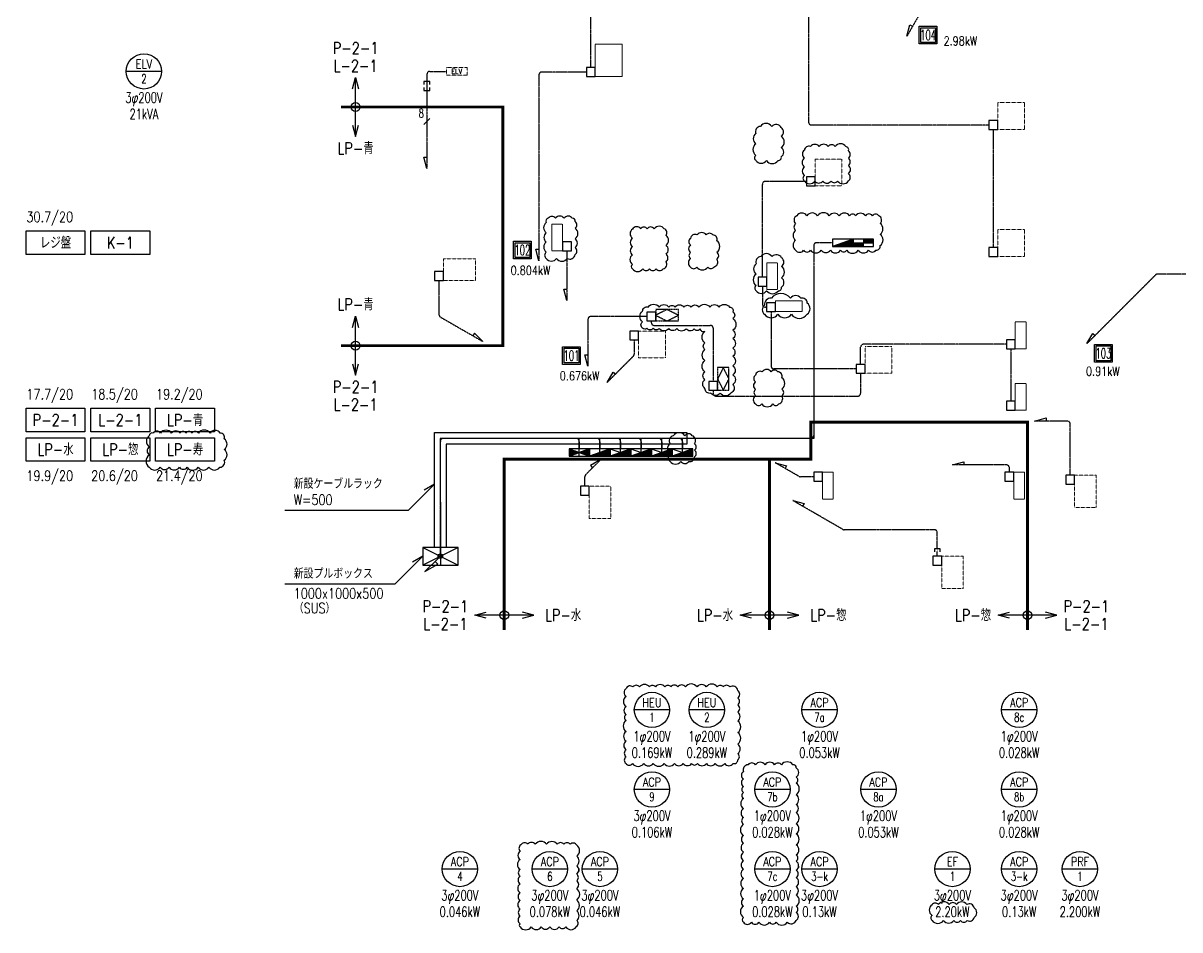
# Model space of a CAD drawing. Header units: millimetres. Extents: x 2600 to 176612, y 1461 to 57300.
# Drawn here: x 96813 to 136092, y 4540 to 35325 of the extents above; entities that cross this region are included whole.
import ezdxf
from ezdxf.enums import TextEntityAlignment as Align

# ---------------------------------------------------------------- set-up
doc = ezdxf.new("R2010")
doc.units = ezdxf.units.MM
doc.header["$LTSCALE"] = 0.2
doc.set_wipeout_variables(frame=1)
for name, pattern in [('CENTER', [50.8, 31.75, -6.35, 6.35, -6.35]), ('DASHED', [19.05, 12.7, -6.35]), ('HIDDEN', [9.525, 6.35, -3.175]), ('PHANTOM', [63.5, 31.75, -6.35, 6.35, -6.35, 6.35, -6.35])]:
    doc.linetypes.add(name, pattern=pattern)
doc.layers.add('1_hojo', color=190, linetype='Continuous', plot=False)
doc.layers.add('1_追加変更', color=10, linetype='Continuous', plot=False)
for name, color, linetype in [('1_ケーブルラック', 3, 'Continuous'), ('1_シンボル', 2, 'Continuous'), ('1_乗数', 3, 'Continuous'), ('1_回路番号', 4, 'Continuous'), ('1_強調文字', 4, 'Continuous'), ('1_文字', 3, 'Continuous'), ('1_機器', 7, 'HIDDEN'), ('1_機器番号', 3, 'Continuous'), ('1_配線_1', 1, 'Continuous'), ('1_配線_3', 1, 'DASHED'), ('1_配線_4', 1, 'CENTER'), ('1_電源区画', 4, 'Continuous')]:
    doc.layers.add(name, color=color, linetype=linetype)
doc.styles.get("Standard").update_dxf_attribs({"font": 'simplex.shx', "width": 0.8, "bigfont": 'extfont2.shx'})
doc.styles.add('ＭＳ 明朝', font='simplex.shx', dxfattribs={"bigfont": 'bigfont.shx'})
pattern_1 = [(0, (-72500, -18575), (0, 3.175), [])]

# ---------------------------------------------------------------- blocks, each defined once
blk = doc.blocks.new('空調機（ACP）')
at = {"color": 0, "lineweight": 20}
blk.add_lwpolyline([(-455, 455), (455, 455), (455, -455), (-455, -455)], close=True, dxfattribs=at)
blk = doc.blocks.new('全熱交換機（HEU）小')
at = {"color": 0}
for points in [[(-192.5, -192.5), (192.5, -192.5), (192.5, 192.5), (-192.5, 192.5)], [(0, -192.5), (192.5, 0), (0, 192.5), (-192.5, 0), (0, -192.5)]]:
    blk.add_lwpolyline(points, close=True, dxfattribs=at)
blk = doc.blocks.new('B_警報盤')
at = {"linetype": 'ByBlock'}
h = blk.add_hatch(dxfattribs=at)
h.set_pattern_fill('LINE', color=0, scale=20, style=0)
h.set_pattern_definition([(0, (-8595.042, -49781.772), (0, 2.5), [])])
h.paths.add_polyline_path([(-350, 125), (-350, 0), (0, 0), (0, 125)])
h.paths.add_polyline_path([(350, 125), (350, 250), (0, 250), (0, 125)])
at = {"color": 0, "linetype": 'ByBlock', "lineweight": 0}
for p, q in [((-350, 125), (350, 125)), ((0, 250), (0, 0))]:
    blk.add_line(p, q, dxfattribs=at)
at = {"color": 0, "linetype": 'ByBlock', "lineweight": -2}
blk.add_lwpolyline([(-350, 0), (350, 0), (350, 250), (-350, 250)], close=True, dxfattribs=at)
blk = doc.blocks.new('MP-動力制御盤')
at = {"linetype": 'ByBlock'}
h = blk.add_hatch(dxfattribs=at)
h.set_pattern_fill('LINE', color=0, style=0)
h.set_pattern_definition(pattern_1)
h.paths.add_polyline_path([(-350, 250), (0, 125), (-350, 0)])
h = blk.add_hatch(dxfattribs=at)
h.set_pattern_fill('LINE', color=0, style=0)
h.set_pattern_definition(pattern_1)
h.paths.add_polyline_path([(350, 250), (0, 125), (350, 0)])
at = {"color": 0, "linetype": 'ByBlock'}
for p, q in [((-350, 250), (350, 0)), ((350, 250), (-350, 0))]:
    blk.add_line(p, q, dxfattribs=at)
blk.add_lwpolyline([(-350, 0), (350, 0), (350, 250), (-350, 250)], close=True, dxfattribs=at)
blk = doc.blocks.new('L-電灯分電盤')
at = {"linetype": 'ByBlock'}
h = blk.add_hatch(dxfattribs=at)
h.set_pattern_fill('LINE', color=0, style=0)
h.set_pattern_definition([(0, (-9550, -23375), (0, 3.175), [])])
h.paths.add_polyline_path([(350, 250), (-350, 0), (350, 0)])
at = {"color": 0, "linetype": 'ByBlock'}
for p, q in [((350, 250), (-350, 0)), ((350, 250), (-350, 250)), ((-350, 250), (-350, 0)), ((-350, 0), (350, 0)), ((350, 0), (350, 250))]:
    blk.add_line(p, q, dxfattribs=at)
blk = doc.blocks.new('B-電灯動力盤 A')
at = {"linetype": 'ByBlock'}
h = blk.add_hatch(dxfattribs=at)
h.set_pattern_fill('LINE', color=0, style=0)
h.set_pattern_definition([(0, (-9500, -23375), (0, 3.175), [])])
h.paths.add_polyline_path([(350, 250), (-350, 0), (350, 0)])
at = {"color": 0, "linetype": 'ByBlock', "lineweight": -2}
blk.add_line((-350, 250), (350, 0), dxfattribs=at)
at = {"color": 0, "linetype": 'ByBlock'}
for p, q in [((350, 250), (-350, 0)), ((350, 250), (-350, 250)), ((-350, 250), (-350, 0)), ((-350, 0), (350, 0)), ((350, 0), (350, 250))]:
    blk.add_line(p, q, dxfattribs=at)
blk = doc.blocks.new('C-ﾌﾟﾙﾎﾞｯｸｽ')
at = {"color": 0, "linetype": 'ByBlock'}
for p, q in [((-150, 150), (150, -150)), ((150, 150), (-150, -150))]:
    blk.add_line(p, q, dxfattribs=at)
blk.add_lwpolyline([(-150, -150), (150, -150), (150, 150), (-150, 150)], close=True, dxfattribs=at)
blk = doc.blocks.new('C-立下り')
at = {"color": 0, "linetype": 'ByBlock'}
blk.add_line((-54, -54), (-521, -521), dxfattribs=at)
blk.add_lwpolyline([(-521, -521), (-81, -267), (-174, -174)], dxfattribs=at)
blk.add_circle((0, 0), 77, dxfattribs=at)
blk = doc.blocks.new('C-ｼﾞｬﾝｸｼｮﾝﾎﾞｯｸｽ')
at = {"color": 0, "linetype": 'ByBlock'}
blk.add_lwpolyline([(-150, -150), (150, -150), (150, 150), (-150, 150)], close=True, dxfattribs=at)
blk = doc.blocks.new('盤記号1')
at = {"layer": '1_シンボル', "color": 0, "linetype": 'ByBlock', "lineweight": -2}
blk.add_lwpolyline([(-350, 0), (350, 0), (350, 250), (-350, 250)], close=True, dxfattribs=at)
at = {"layer": '1_シンボル', "color": 0, "linetype": 'ByBlock', "lineweight": 0, "style": 'ＭＳ 明朝', "width": 0.8}
blk.add_text('ELV', height=180, dxfattribs=at).set_placement((0, 125), align=Align.MIDDLE)

msp = doc.modelspace()

# ---------------------------------------------------------------- linework, layer by layer
at = {"layer": '1_hojo'}
for points in [[(123658, 26817), (123658, 21227), (110978, 21225), (110980, 16925)], [(115699, 20625), (115699, 21225), (110978, 21225), (110980, 16925)], [(116399, 20625), (116399, 21225), (110978, 21225), (110980, 16925)], [(117099, 20625), (117099, 21225), (110978, 21225), (110980, 16925)], [(117799, 20625), (117799, 21225), (110978, 21225), (110980, 16925)], [(118499, 20625), (118499, 21225), (110978, 21225), (110980, 16925)], [(119199, 20625), (119199, 21225), (110978, 21225), (110980, 16925)]]:
    msp.add_lwpolyline(points, dxfattribs=at)
at = {"layer": '1_ケーブルラック'}
msp.add_lwpolyline([(111180, 17525), (110780, 17525), (110780, 21425), (119351, 21425), (119351, 21025), (111180, 21025), (111180, 17525)], dxfattribs=at)
at = {"layer": '1_乗数', "linetype": 'Continuous', "lineweight": -3}
msp.add_line((110625, 32087), (110425, 31886), dxfattribs=at)
at = {"layer": '1_文字'}
for p, q in [((110780, 19670), (109901, 18791)), ((110780, 19670), (110434, 19470)), ((105701, 18791), (109901, 18791)), ((110380, 17225), (109446, 16291)), ((110380, 17225), (110034, 17025)), ((105701, 16291), (109446, 16291))]:
    msp.add_line(p, q, dxfattribs=at)
at = {"layer": '1_追加変更'}
for points in [[(121696, 30661, 0.520567), (122052, 30661, 0.520567), (122449, 30661, 0.520567), (122558, 30786, 0.520567), (122558, 31101, 0.520567), (122558, 31484, 0.520567), (122558, 31778, 0.520567), (122234, 31819, 0.520567), (121850, 31819, 0.520567), (121696, 31574, 0.520567), (121696, 31226, 0.520567), (121696, 30836, 0.520567)], [(123344, 29964, 0.520567), (123696, 29964, 0.520567), (123967, 29964, 0.520567), (124248, 29964, 0.520567), (124470, 29964, 0.520567), (124837, 29966, 0.520567), (124837, 30211, 0.520567), (124837, 30491, 0.520567), (124837, 30741, 0.520567), (124837, 30989, 0.520567), (124753, 31133, 0.520567), (124389, 31133, 0.520567), (124148, 31133, 0.520567), (123845, 31133, 0.520567), (123550, 31133, 0.520567), (123344, 31012, 0.520567), (123344, 30750, 0.520567), (123344, 30440, 0.520567), (123344, 30155, 0.520567)], [(114578, 27334, 0.520567), (114928, 27334, 0.520567), (115291, 27334, 0.520567), (115556, 27465, 0.520567), (115556, 27709, 0.520567), (115556, 28001, 0.520567), (115556, 28361, 0.520567), (115556, 28588, 0.520567), (115462, 28699, 0.520567), (115182, 28699, 0.520567), (114890, 28699, 0.520567), (114647, 28699, 0.520567), (114578, 28552, 0.520567), (114578, 28204, 0.520567), (114578, 27895, 0.520567), (114578, 27552, 0.520567)], [(123044, 27615, 0.520567), (123310, 27615, 0.520567), (123553, 27615, 0.520567), (123910, 27615, 0.520567), (124224, 27615, 0.520567), (124573, 27615, 0.520567), (124779, 27615, 0.520567), (125171, 27615, 0.520567), (125524, 27615, 0.520567), (125773, 27615, 0.520567), (125915, 27776, 0.520567), (125915, 28154, 0.520567), (125915, 28519, 0.520567), (125873, 28785, 0.520567), (125656, 28785, 0.520567), (125414, 28785, 0.520567), (125083, 28785, 0.520567), (124879, 28785, 0.520567), (124527, 28785, 0.520567), (124189, 28785, 0.520567), (123792, 28785, 0.520567), (123429, 28785, 0.520567), (123080, 28785, 0.520567), (123044, 28509, 0.520567), (123044, 28287, 0.520567), (123044, 27951, 0.520567)], [(117504, 26982, 0.520567), (117854, 26982, 0.520567), (118080, 26982, 0.520567), (118311, 26982, 0.520567), (118543, 26982, 0.520567), (118643, 27226, 0.520567), (118643, 27482, 0.520567), (118643, 27785, 0.520567), (118643, 28118, 0.520567), (118583, 28342, 0.520567), (118241, 28342, 0.520567), (118001, 28342, 0.520567), (117783, 28342, 0.520567), (117504, 28333, 0.520567), (117504, 28021, 0.520567), (117504, 27736, 0.520567), (117504, 27458, 0.520567), (117504, 27134, 0.520567)], [(119476, 27042, 0.520567), (119688, 27042, 0.520567), (120064, 27042, 0.520567), (120264, 27042, 0.520567), (120371, 27310, 0.520567), (120371, 27549, 0.520567), (120371, 27933, 0.520567), (120236, 28133, 0.520567), (120011, 28133, 0.520567), (119700, 28133, 0.520567), (119476, 28018, 0.520567), (119476, 27793, 0.520567), (119476, 27537, 0.520567), (119476, 27329, 0.520567)], [(121705, 26241, 0.520567), (122061, 26241, 0.520567), (122458, 26241, 0.520567), (122567, 26365, 0.520567), (122567, 26680, 0.520567), (122567, 27063, 0.520567), (122567, 27358, 0.520567), (122243, 27399, 0.520567), (121859, 27399, 0.520567), (121705, 27154, 0.520567), (121705, 26806, 0.520567), (121705, 26416, 0.520567)], [(121993, 25439, 0.520567), (122445, 25439, 0.520567), (122902, 25439, 0.520567), (123437, 25442, 0.520567), (123437, 25818, 0.520567), (123221, 25982, 0.520567), (122867, 25982, 0.520567), (122222, 25982, 0.520567), (121993, 25747, 0.520567)], [(121682, 22395, 0.520567), (121894, 22395, 0.520567), (122270, 22395, 0.520567), (122470, 22395, 0.520567), (122577, 22662, 0.520567), (122577, 22901, 0.520567), (122577, 23285, 0.520567), (122442, 23486, 0.520567), (122218, 23486, 0.520567), (121906, 23486, 0.520567), (121682, 23371, 0.520567), (121682, 23146, 0.520567), (121682, 22889, 0.520567), (121682, 22682, 0.520567)], [(118780, 20446, 0.520567), (119147, 20446, 0.520567), (119423, 20446, 0.520567), (119611, 20601, 0.520567), (119611, 20825, 0.520567), (119611, 21046, 0.520567), (119537, 21315, 0.520567), (119287, 21315, 0.520567), (118889, 21315, 0.520567), (118780, 21045, 0.520567), (118780, 20694, 0.520567)], [(127676, 4860, 0.520567), (128067, 4860, 0.520567), (128417, 4860, 0.520567), (128643, 4860, 0.520567), (128873, 4860, 0.520567), (129108, 4961, 0.520567), (129108, 5286, 0.520567), (128858, 5399, 0.520567), (128509, 5399, 0.520567), (128257, 5399, 0.520567), (127890, 5399, 0.520567), (127676, 5391, 0.520567), (127676, 5032, 0.520567)]]:
    msp.add_lwpolyline(points, format="xyb", close=True, dxfattribs=at)
msp.add_lwpolyline([(117849, 24969, -0.520567), (117849, 25188, -0.520567), (117849, 25541, -0.520567), (118032, 25684, -0.520567), (118409, 25684, -0.520567), (118738, 25684, -0.520567), (118951, 25684, -0.520567), (119250, 25684, -0.520567), (119489, 25684, -0.520567), (119762, 25684, -0.520567), (120131, 25684, -0.520567), (120453, 25684, -0.520567), (120799, 25684, -0.520567), (120915, 25526, -0.520567), (120915, 25292, -0.520567), (120915, 24898, -0.520567), (120915, 24612, -0.520567), (120915, 24287, -0.520567), (120915, 24016, -0.520567), (120915, 23686, -0.520567), (120915, 23385, -0.520567), (120915, 23056, -0.520567), (120844, 22762, -0.520567), (120479, 22762, -0.520567), (120169, 22762, -0.520567), (119967, 22920, -0.520567), (119967, 23218, -0.520567), (119967, 23484, -0.520567), (119967, 23869, -0.520567), (119967, 24239, -0.520567), (119967, 24471, -0.520567), (119967, 24856, -0.520567), (119808, 24944, -0.520567), (119598, 24946, -0.520567), (119324, 24950, -0.520567), (119009, 24954, -0.520567), (118739, 24957, -0.520567), (118409, 24962, -0.520567), (118204, 24964, -0.520567), (117992, 24967, -0.520567), (117849, 24969, -0.520567)], format="xyb", dxfattribs=at)
at = {"layer": '1_配線_1'}
msp.add_line((110525, 33339), (110525, 33039), dxfattribs=at)
for points in [[(126825, 34886), (126928, 35272), (127018, 35220)], [(110625, 33239), (110625, 33339), (110425, 33339), (110425, 33239)], [(110425, 33139), (110425, 33039), (110625, 33039), (110625, 33139)], [(110525, 30385), (110421, 30771), (110525, 30771)], [(115279, 25911), (115175, 26297), (115279, 26297)], [(112423, 24515), (112140, 24798), (112088, 24709)], [(116644, 23127), (116844, 23473), (116917, 23400)], [(131160, 21816), (131547, 21920), (131547, 21816)], [(116425, 20505), (116079, 20305), (116152, 20232)], [(128375, 20325), (128761, 20428), (128761, 20325)], [(122353, 20399), (122739, 20296), (122687, 20206)], [(122948, 19117), (123335, 19013), (123283, 18924)], [(127955, 17374), (127955, 17474), (127755, 17474), (127755, 17374)]]:
    msp.add_lwpolyline(points, dxfattribs=at)
at = {"layer": '1_配線_3'}
msp.add_line((127855, 17224), (127855, 17525), dxfattribs=at)
at = {"layer": '1_配線_4'}
for p, q in [((130210, 40749), (126825, 34886)), ((116090, 33814), (116090, 36375)), ((123483, 36325), (123483, 31966)), ((110525, 33588), (110525, 33339)), ((110625, 33688), (111186, 33688)), ((114325, 33564), (114325, 27260)), ((115940, 33664), (114425, 33664)), ((110525, 33039), (110525, 30385)), ((129607, 31866), (123583, 31866)), ((129757, 31716), (129757, 27706)), ((123409, 29951), (122017, 29951)), ((121917, 26699), (121917, 29851)), ((115279, 27595), (115279, 25911)), ((123658, 27770), (123658, 21325)), ((124294, 27870), (123758, 27870)), ((137045, 26805), (135340, 26805)), ((110933, 26590), (110933, 25433)), ((121917, 26399), (121917, 25783)), ((122060, 25683), (122017, 25683)), ((122210, 25533), (122210, 23686)), ((110983, 25346), (112423, 24515)), ((115992, 25264), (115992, 23680)), ((117992, 25364), (116092, 25364)), ((118142, 25214), (118142, 25164)), ((118242, 25064), (120146, 25064)), ((120246, 24964), (120246, 23161)), ((117562, 24571), (117562, 24087)), ((130204, 24421), (125352, 24421)), ((117533, 24016), (116644, 23127)), ((125252, 23736), (125252, 24321)), ((130354, 24271), (130354, 22485)), ((125102, 23586), (122310, 23586)), ((125252, 23436), (125252, 22761)), ((120246, 22861), (120246, 22761)), ((120346, 22661), (125152, 22661)), ((132268, 21816), (131160, 21816)), ((132368, 19976), (132368, 21716)), ((123558, 21225), (111080, 21225)), ((110980, 17225), (110980, 21125)), ((115699, 21125), (115699, 20875)), ((116399, 21125), (116399, 20875)), ((117099, 21125), (117099, 20875)), ((117799, 21125), (117799, 20875)), ((118499, 21125), (118499, 20875)), ((119199, 21125), (119199, 20875)), ((115915, 19995), (116425, 20505)), ((123151, 19938), (122353, 20399)), ((130204, 20325), (128375, 20325)), ((130304, 20075), (130304, 20225)), ((115886, 19600), (115886, 19924)), ((123658, 19925), (123201, 19925)), ((124643, 18138), (122948, 19117)), ((127755, 18125), (124693, 18125)), ((127855, 17525), (127855, 18025))]:
    msp.add_line(p, q, dxfattribs=at)
for centre, start, end in [((110625, 33588), 90, 180), ((114425, 33564), 90, 180), ((123583, 31966), 180, 270), ((122017, 29851), 90, 180), ((123758, 27770), 90, 180), ((135340, 26705), 90, 135), ((122017, 25783), 180, 270), ((111033, 25433), 180, 240), ((116092, 25264), 90, 180), ((118242, 25164), 180, 270), ((120146, 24964), 0, 90), ((125352, 24321), 90, 180), ((117462, 24087), 315, 0), ((122310, 23686), 180, 270), ((120346, 22761), 180, 270), ((125152, 22761), 270, 0), ((132268, 21716), 0, 90), ((111080, 21125), 90, 180), ((115599, 21125), 0, 90), ((116299, 21125), 0, 90), ((116999, 21125), 0, 90), ((117699, 21125), 0, 90), ((118399, 21125), 0, 90), ((119099, 21125), 0, 90), ((123558, 21325), 270, 0), ((130204, 20225), 0, 90), ((115986, 19924), 135, 180), ((123201, 20025), 240, 270), ((124693, 18225), 240, 270), ((127755, 18025), 0, 90)]:
    msp.add_arc(centre, 100, start, end, dxfattribs=at)
at = {"layer": '1_電源区画'}
for p, q in [((108101, 31477), (108101, 33477)), ((108101, 23375), (108101, 25375)), ((114151, 15225), (112151, 15225)), ((123158, 15225), (121158, 15225)), ((131918, 15225), (129918, 15225))]:
    msp.add_line(p, q, dxfattribs=at)
for points in [[(107997, 33090), (108101, 33477), (108204, 33090)], [(107997, 31863), (108101, 31477), (108204, 31863)], [(107997, 24988), (108101, 25375), (108204, 24988)], [(107997, 23761), (108101, 23375), (108204, 23761)], [(112537, 15121), (112151, 15225), (112537, 15328)], [(113765, 15121), (114151, 15225), (113765, 15328)], [(121545, 15121), (121158, 15225), (121545, 15328)], [(122772, 15121), (123158, 15225), (122772, 15328)], [(130304, 15121), (129918, 15225), (130304, 15328)], [(131532, 15121), (131918, 15225), (131532, 15328)]]:
    msp.add_lwpolyline(points, dxfattribs=at)
at = {"layer": '1_電源区画', "linetype": 'PHANTOM', "const_width": 100}
for points in [[(107601, 24375), (113101, 24375), (113101, 32477), (107601, 32477)], [(122158, 20525), (123558, 20525), (123558, 21775), (130918, 21775), (130918, 14725)], [(113151, 14725), (113151, 20525), (122158, 20525), (122158, 14725)]]:
    msp.add_lwpolyline(points, dxfattribs=at)
at = {"layer": '1_電源区画'}
for centre in [(108101, 32477), (108101, 24375), (113151, 15225), (122158, 15225), (130918, 15225)]:
    msp.add_circle(centre, 150, dxfattribs=at)

# ---------------------------------------------------------------- block references
at = {"layer": '1_シンボル', "color": 7, "linetype": 'HIDDEN', "lineweight": 0, "zscale": 0.01776621527802636}
msp.add_blockref('盤記号1', (111536, 33563), dxfattribs=at)
at = {"layer": '1_シンボル', "linetype": 'Continuous'}
for name, p in [('C-ｼﾞｬﾝｸｼｮﾝﾎﾞｯｸｽ', (116090, 33664)), ('C-ｼﾞｬﾝｸｼｮﾝﾎﾞｯｸｽ', (129757, 31866)), ('C-ｼﾞｬﾝｸｼｮﾝﾎﾞｯｸｽ', (123559, 29951)), ('C-ｼﾞｬﾝｸｼｮﾝﾎﾞｯｸｽ', (115279, 27745)), ('C-ｼﾞｬﾝｸｼｮﾝﾎﾞｯｸｽ', (129757, 27556)), ('C-ｼﾞｬﾝｸｼｮﾝﾎﾞｯｸｽ', (110933, 26740)), ('C-ｼﾞｬﾝｸｼｮﾝﾎﾞｯｸｽ', (121917, 26549)), ('C-ｼﾞｬﾝｸｼｮﾝﾎﾞｯｸｽ', (122210, 25683)), ('C-ｼﾞｬﾝｸｼｮﾝﾎﾞｯｸｽ', (118142, 25364)), ('C-ｼﾞｬﾝｸｼｮﾝﾎﾞｯｸｽ', (117562, 24721)), ('C-ｼﾞｬﾝｸｼｮﾝﾎﾞｯｸｽ', (130354, 24421)), ('C-ｼﾞｬﾝｸｼｮﾝﾎﾞｯｸｽ', (125252, 23586)), ('C-ｼﾞｬﾝｸｼｮﾝﾎﾞｯｸｽ', (120246, 23011)), ('C-ｼﾞｬﾝｸｼｮﾝﾎﾞｯｸｽ', (130354, 22335)), ('B-電灯動力盤 A', (117099, 20625)), ('B-電灯動力盤 A', (117799, 20625)), ('B-電灯動力盤 A', (118499, 20625)), ('B-電灯動力盤 A', (119199, 20625)), ('C-ｼﾞｬﾝｸｼｮﾝﾎﾞｯｸｽ', (123808, 19925)), ('C-ｼﾞｬﾝｸｼｮﾝﾎﾞｯｸｽ', (130304, 19925)), ('C-ｼﾞｬﾝｸｼｮﾝﾎﾞｯｸｽ', (132368, 19826)), ('C-ｼﾞｬﾝｸｼｮﾝﾎﾞｯｸｽ', (115886, 19450)), ('C-ｼﾞｬﾝｸｼｮﾝﾎﾞｯｸｽ', (127855, 17074))]:
    msp.add_blockref(name, p, dxfattribs=at)
at = {"layer": '1_シンボル', "linetype": 'ByBlock', "lineweight": -2}
for p in [(124644, 27745), (116399, 20625)]:
    msp.add_blockref('L-電灯分電盤', p, dxfattribs=at)
at = {"layer": '1_シンボル'}
msp.add_blockref('B_警報盤', (125344, 27745), dxfattribs=at)
at = {"layer": '1_シンボル', "linetype": 'Continuous', "lineweight": 0}
msp.add_blockref('MP-動力制御盤', (115699, 20625), dxfattribs=at)
at = {"layer": '1_シンボル', "lineweight": 0, "xscale": 4, "yscale": 2}
msp.add_blockref('C-ﾌﾟﾙﾎﾞｯｸｽ', (110980, 17225), dxfattribs=at)
at = {"layer": '1_シンボル', "linetype": 'ByBlock'}
msp.add_blockref('C-立下り', (110980, 17225), dxfattribs=at)
at = {"layer": '1_機器'}
for name, p, yscale in [('空調機（ACP）', (116695, 34060), 1.2), ('空調機（ACP）', (122815, 25715), 0.4), ('全熱交換機（HEU）小', (120588, 23246), 2)]:
    msp.add_blockref(name, p, dxfattribs=dict(at, yscale=yscale))
for p in [(130362, 32171), (124164, 30256), (130362, 27861), (118167, 24416), (125857, 23891)]:
    msp.add_blockref('空調機（ACP）', p, dxfattribs=at)
at = {"layer": '1_機器', "rotation": 90}
for name, p, yscale in [('空調機（ACP）', (114947, 28050), 0.4), ('空調機（ACP）', (122249, 26733), 0.4), ('全熱交換機（HEU）小', (118677, 25406), 2), ('空調機（ACP）', (130686, 24726), 0.4), ('空調機（ACP）', (130686, 22640), 0.4), ('空調機（ACP）', (124140, 19620), 0.4), ('空調機（ACP）', (130636, 19620), 0.4)]:
    msp.add_blockref(name, p, dxfattribs=dict(at, yscale=yscale))
at = {"layer": '1_機器', "xscale": 1.2, "yscale": 0.8}
msp.add_blockref('空調機（ACP）', (111629, 26954), dxfattribs=at)
at = {"layer": '1_機器', "xscale": 1.2, "yscale": 0.8, "rotation": 90}
for p in [(132882, 19430), (116400, 19054), (128369, 16678)]:
    msp.add_blockref('空調機（ACP）', p, dxfattribs=at)

# ---------------------------------------------------------------- texts
at = {"layer": '1_hojo', "color": 6, "width": 0.8}
msp.add_text('2.98kW', height=300, dxfattribs=at).set_placement((128641, 34720), align=Align.MIDDLE_CENTER)
at = {"layer": '1_hojo', "width": 0.8}
for s, p in [('30.7/20', (96925, 28573)), ('17.7/20', (96925, 22552)), ('18.5/20', (99125, 22552)), ('19.9/20', (96925, 19783)), ('20.6/20', (99125, 19783))]:
    msp.add_text(s, height=350, dxfattribs=at).set_placement(p)
at = {"layer": '1_乗数', "linetype": 'Continuous', "lineweight": 0, "width": 0.7}
msp.add_text('8', height=300, dxfattribs=at).set_placement((110242, 32120))
at = {"layer": '1_文字', "width": 0.8}
for s, p in [('新設ケーブルラック', (106001, 19516)), ('W=500', (106001, 18966)), ('新設プルボックス', (106001, 16466)), ('1000x1000x500', (106001, 15788)), ('（SUS）', (106001, 15288))]:
    msp.add_text(s, height=350, dxfattribs=at).set_placement(p)
at = {"layer": '1_機器番号', "width": 0.7}
for s, p in [('3φ200V', (100915, 32738)), ('21kVA', (100915, 32238)), ('0.169kW', (118167, 10556)), ('0.289kW', (120031, 10556)), ('0.053kW', (123857, 10556)), ('0.028kW', (130636, 10556)), ('0.106kW', (118167, 7856)), ('0.028kW', (122255, 7856)), ('0.053kW', (125857, 7856)), ('0.028kW', (130636, 7856)), ('3φ200V', (111644, 5656)), ('0.046kW', (111644, 5156)), ('0.078kW', (114700, 5156)), ('0.046kW', (116400, 5156)), ('0.028kW', (122255, 5156)), ('0.13kW', (123857, 5156)), ('2.20kW', (128369, 5156)), ('0.13kW', (130636, 5156)), ('2.200kW', (132700, 5156))]:
    msp.add_text(s, height=350, dxfattribs=at).set_placement(p, align=Align.MIDDLE)
at = {"layer": '1_電源区画', "width": 0.8}
for s, p in [('P-2-1', (108101, 34477)), ('L-2-1', (108101, 33877)), ('LP-青', (108101, 31077)), ('LP-青', (108101, 25775)), ('P-2-1', (108101, 22975)), ('L-2-1', (108101, 22375)), ('P-2-1', (111151, 15525)), ('P-2-1', (132918, 15525)), ('LP-水', (115151, 15225)), ('LP-水', (120308, 15225)), ('LP-惣', (124158, 15225)), ('LP-惣', (129068, 15225)), ('L-2-1', (111151, 14925)), ('L-2-1', (132918, 14925))]:
    msp.add_text(s, height=400, dxfattribs=at).set_placement(p, align=Align.MIDDLE_CENTER)

# ---------------------------------------------------------------- wipeouts: each hides what was drawn before it
for points in [[(99013, 28370), (101213, 28370), (101213, 27370), (99013, 27370)], [(114116, 27268), (113416, 27268), (113416, 27968), (114116, 27968)], [(133846, 23764), (133146, 23764), (133146, 24464), (133846, 24464)], [(118123, 12706), (118036, 12695), (117950, 12673), (117868, 12641), (117791, 12598), (117720, 12546), (117656, 12486), (117600, 12418), (117552, 12344), (117515, 12264), (117488, 12180), (117471, 12094), (117466, 12006), (117471, 11918), (117488, 11831), (117515, 11748), (117552, 11668), (117600, 11594), (117656, 11526), (117720, 11465), (117791, 11414), (117868, 11371), (117950, 11339), (118036, 11317), (118123, 11306), (118211, 11306), (118299, 11317), (118384, 11339), (118466, 11371), (118543, 11414), (118614, 11465), (118678, 11526), (118735, 11594), (118782, 11668), (118819, 11748), (118846, 11831), (118863, 11918), (118869, 12006), (118863, 12094), (118846, 12180), (118819, 12264), (118782, 12344), (118735, 12418), (118678, 12486), (118614, 12546), (118543, 12598), (118466, 12641), (118384, 12673), (118299, 12695), (118211, 12706)], [(119987, 12706), (119900, 12695), (119814, 12673), (119732, 12641), (119655, 12598), (119584, 12546), (119520, 12486), (119464, 12418), (119416, 12344), (119379, 12264), (119352, 12180), (119335, 12094), (119330, 12006), (119335, 11918), (119352, 11831), (119379, 11748), (119416, 11668), (119464, 11594), (119520, 11526), (119584, 11465), (119655, 11414), (119732, 11371), (119814, 11339), (119900, 11317), (119987, 11306), (120075, 11306), (120163, 11317), (120248, 11339), (120330, 11371), (120407, 11414), (120478, 11465), (120542, 11526), (120599, 11594), (120646, 11668), (120683, 11748), (120710, 11831), (120727, 11918), (120733, 12006), (120727, 12094), (120710, 12180), (120683, 12264), (120646, 12344), (120599, 12418), (120542, 12486), (120478, 12546), (120407, 12598), (120330, 12641), (120248, 12673), (120163, 12695), (120075, 12706)], [(123813, 12706), (123726, 12695), (123640, 12673), (123558, 12641), (123481, 12598), (123410, 12546), (123346, 12486), (123290, 12418), (123242, 12344), (123205, 12264), (123178, 12180), (123161, 12094), (123156, 12006), (123161, 11918), (123178, 11831), (123205, 11748), (123242, 11668), (123290, 11594), (123346, 11526), (123410, 11465), (123481, 11414), (123558, 11371), (123640, 11339), (123726, 11317), (123813, 11306), (123901, 11306), (123989, 11317), (124074, 11339), (124156, 11371), (124233, 11414), (124304, 11465), (124368, 11526), (124425, 11594), (124472, 11668), (124509, 11748), (124536, 11831), (124553, 11918), (124558, 12006), (124553, 12094), (124536, 12180), (124509, 12264), (124472, 12344), (124425, 12418), (124368, 12486), (124304, 12546), (124233, 12598), (124156, 12641), (124074, 12673), (123989, 12695), (123901, 12706)], [(130592, 12706), (130505, 12695), (130419, 12673), (130337, 12641), (130260, 12598), (130189, 12546), (130125, 12486), (130069, 12418), (130021, 12344), (129984, 12264), (129957, 12180), (129940, 12094), (129935, 12006), (129940, 11918), (129957, 11831), (129984, 11748), (130021, 11668), (130069, 11594), (130125, 11526), (130189, 11465), (130260, 11414), (130337, 11371), (130419, 11339), (130505, 11317), (130592, 11306), (130680, 11306), (130767, 11317), (130853, 11339), (130935, 11371), (131012, 11414), (131083, 11465), (131147, 11526), (131203, 11594), (131251, 11668), (131288, 11748), (131315, 11831), (131332, 11918), (131337, 12006), (131332, 12094), (131315, 12180), (131288, 12264), (131251, 12344), (131203, 12418), (131147, 12486), (131083, 12546), (131012, 12598), (130935, 12641), (130853, 12673), (130767, 12695), (130680, 12706)], [(118123, 10006), (118036, 9995), (117950, 9973), (117868, 9941), (117791, 9898), (117720, 9846), (117656, 9786), (117600, 9718), (117552, 9644), (117515, 9564), (117488, 9480), (117471, 9394), (117466, 9306), (117471, 9218), (117488, 9131), (117515, 9048), (117552, 8968), (117600, 8894), (117656, 8826), (117720, 8765), (117791, 8714), (117868, 8671), (117950, 8639), (118036, 8617), (118123, 8606), (118211, 8606), (118299, 8617), (118384, 8639), (118466, 8671), (118543, 8714), (118614, 8765), (118678, 8826), (118735, 8894), (118782, 8968), (118819, 9048), (118846, 9131), (118863, 9218), (118869, 9306), (118863, 9394), (118846, 9480), (118819, 9564), (118782, 9644), (118735, 9718), (118678, 9786), (118614, 9846), (118543, 9898), (118466, 9941), (118384, 9973), (118299, 9995), (118211, 10006)], [(122211, 10006), (122124, 9995), (122039, 9973), (121957, 9941), (121879, 9898), (121808, 9846), (121744, 9786), (121688, 9718), (121641, 9644), (121603, 9564), (121576, 9480), (121559, 9394), (121554, 9306), (121559, 9218), (121576, 9131), (121603, 9048), (121641, 8968), (121688, 8894), (121744, 8826), (121808, 8765), (121879, 8714), (121957, 8671), (122039, 8639), (122124, 8617), (122211, 8606), (122299, 8606), (122387, 8617), (122472, 8639), (122554, 8671), (122631, 8714), (122702, 8765), (122767, 8826), (122823, 8894), (122870, 8968), (122907, 9048), (122935, 9131), (122951, 9218), (122957, 9306), (122951, 9394), (122935, 9480), (122907, 9564), (122870, 9644), (122823, 9718), (122767, 9786), (122702, 9846), (122631, 9898), (122554, 9941), (122472, 9973), (122387, 9995), (122299, 10006)], [(125813, 10006), (125726, 9995), (125641, 9973), (125559, 9941), (125482, 9898), (125410, 9846), (125346, 9786), (125290, 9718), (125243, 9644), (125205, 9564), (125178, 9480), (125162, 9394), (125156, 9306), (125162, 9218), (125178, 9131), (125205, 9048), (125243, 8968), (125290, 8894), (125346, 8826), (125410, 8765), (125482, 8714), (125559, 8671), (125641, 8639), (125726, 8617), (125813, 8606), (125901, 8606), (125989, 8617), (126074, 8639), (126156, 8671), (126233, 8714), (126304, 8765), (126369, 8826), (126425, 8894), (126472, 8968), (126510, 9048), (126537, 9131), (126553, 9218), (126559, 9306), (126553, 9394), (126537, 9480), (126510, 9564), (126472, 9644), (126425, 9718), (126369, 9786), (126304, 9846), (126233, 9898), (126156, 9941), (126074, 9973), (125989, 9995), (125901, 10006)], [(130592, 10006), (130505, 9995), (130419, 9973), (130337, 9941), (130260, 9898), (130189, 9846), (130125, 9786), (130069, 9718), (130021, 9644), (129984, 9564), (129957, 9480), (129940, 9394), (129935, 9306), (129940, 9218), (129957, 9131), (129984, 9048), (130021, 8968), (130069, 8894), (130125, 8826), (130189, 8765), (130260, 8714), (130337, 8671), (130419, 8639), (130505, 8617), (130592, 8606), (130680, 8606), (130767, 8617), (130853, 8639), (130935, 8671), (131012, 8714), (131083, 8765), (131147, 8826), (131203, 8894), (131251, 8968), (131288, 9048), (131315, 9131), (131332, 9218), (131337, 9306), (131332, 9394), (131315, 9480), (131288, 9564), (131251, 9644), (131203, 9718), (131147, 9786), (131083, 9846), (131012, 9898), (130935, 9941), (130853, 9973), (130767, 9995), (130680, 10006)], [(114656, 7306), (114568, 7295), (114483, 7273), (114401, 7241), (114324, 7198), (114253, 7146), (114189, 7086), (114132, 7018), (114085, 6944), (114048, 6864), (114021, 6780), (114004, 6694), (113999, 6606), (114004, 6518), (114021, 6431), (114048, 6348), (114085, 6268), (114132, 6194), (114189, 6126), (114253, 6065), (114324, 6014), (114401, 5971), (114483, 5939), (114568, 5917), (114656, 5906), (114744, 5906), (114831, 5917), (114917, 5939), (114999, 5971), (115076, 6014), (115147, 6065), (115211, 6126), (115267, 6194), (115315, 6268), (115352, 6348), (115379, 6431), (115396, 6518), (115401, 6606), (115396, 6694), (115379, 6780), (115352, 6864), (115315, 6944), (115267, 7018), (115211, 7086), (115147, 7146), (115076, 7198), (114999, 7241), (114917, 7273), (114831, 7295), (114744, 7306)], [(116356, 7306), (116268, 7295), (116183, 7273), (116101, 7241), (116024, 7198), (115953, 7146), (115889, 7086), (115832, 7018), (115785, 6944), (115748, 6864), (115721, 6780), (115704, 6694), (115699, 6606), (115704, 6518), (115721, 6431), (115748, 6348), (115785, 6268), (115832, 6194), (115889, 6126), (115953, 6065), (116024, 6014), (116101, 5971), (116183, 5939), (116268, 5917), (116356, 5906), (116444, 5906), (116531, 5917), (116617, 5939), (116699, 5971), (116776, 6014), (116847, 6065), (116911, 6126), (116967, 6194), (117015, 6268), (117052, 6348), (117079, 6431), (117096, 6518), (117101, 6606), (117096, 6694), (117079, 6780), (117052, 6864), (117015, 6944), (116967, 7018), (116911, 7086), (116847, 7146), (116776, 7198), (116699, 7241), (116617, 7273), (116531, 7295), (116444, 7306)], [(122211, 7306), (122124, 7295), (122039, 7273), (121957, 7241), (121879, 7198), (121808, 7146), (121744, 7086), (121688, 7018), (121641, 6944), (121603, 6864), (121576, 6780), (121559, 6694), (121554, 6606), (121559, 6518), (121576, 6431), (121603, 6348), (121641, 6268), (121688, 6194), (121744, 6126), (121808, 6065), (121879, 6014), (121957, 5971), (122039, 5939), (122124, 5917), (122211, 5906), (122299, 5906), (122387, 5917), (122472, 5939), (122554, 5971), (122631, 6014), (122702, 6065), (122767, 6126), (122823, 6194), (122870, 6268), (122907, 6348), (122935, 6431), (122951, 6518), (122957, 6606), (122951, 6694), (122935, 6780), (122907, 6864), (122870, 6944), (122823, 7018), (122767, 7086), (122702, 7146), (122631, 7198), (122554, 7241), (122472, 7273), (122387, 7295), (122299, 7306)], [(123813, 7306), (123726, 7295), (123640, 7273), (123558, 7241), (123481, 7198), (123410, 7146), (123346, 7086), (123290, 7018), (123242, 6944), (123205, 6864), (123178, 6780), (123161, 6694), (123156, 6606), (123161, 6518), (123178, 6431), (123205, 6348), (123242, 6268), (123290, 6194), (123346, 6126), (123410, 6065), (123481, 6014), (123558, 5971), (123640, 5939), (123726, 5917), (123813, 5906), (123901, 5906), (123989, 5917), (124074, 5939), (124156, 5971), (124233, 6014), (124304, 6065), (124368, 6126), (124425, 6194), (124472, 6268), (124509, 6348), (124536, 6431), (124553, 6518), (124558, 6606), (124553, 6694), (124536, 6780), (124509, 6864), (124472, 6944), (124425, 7018), (124368, 7086), (124304, 7146), (124233, 7198), (124156, 7241), (124074, 7273), (123989, 7295), (123901, 7306)], [(128325, 7306), (128238, 7295), (128152, 7273), (128070, 7241), (127993, 7198), (127922, 7146), (127858, 7086), (127802, 7018), (127754, 6944), (127717, 6864), (127690, 6780), (127673, 6694), (127668, 6606), (127673, 6518), (127690, 6431), (127717, 6348), (127754, 6268), (127802, 6194), (127858, 6126), (127922, 6065), (127993, 6014), (128070, 5971), (128152, 5939), (128238, 5917), (128325, 5906), (128413, 5906), (128500, 5917), (128586, 5939), (128668, 5971), (128745, 6014), (128816, 6065), (128880, 6126), (128936, 6194), (128984, 6268), (129021, 6348), (129048, 6431), (129065, 6518), (129070, 6606), (129065, 6694), (129048, 6780), (129021, 6864), (128984, 6944), (128936, 7018), (128880, 7086), (128816, 7146), (128745, 7198), (128668, 7241), (128586, 7273), (128500, 7295), (128413, 7306)], [(130592, 7306), (130505, 7295), (130419, 7273), (130337, 7241), (130260, 7198), (130189, 7146), (130125, 7086), (130069, 7018), (130021, 6944), (129984, 6864), (129957, 6780), (129940, 6694), (129935, 6606), (129940, 6518), (129957, 6431), (129984, 6348), (130021, 6268), (130069, 6194), (130125, 6126), (130189, 6065), (130260, 6014), (130337, 5971), (130419, 5939), (130505, 5917), (130592, 5906), (130680, 5906), (130767, 5917), (130853, 5939), (130935, 5971), (131012, 6014), (131083, 6065), (131147, 6126), (131203, 6194), (131251, 6268), (131288, 6348), (131315, 6431), (131332, 6518), (131337, 6606), (131332, 6694), (131315, 6780), (131288, 6864), (131251, 6944), (131203, 7018), (131147, 7086), (131083, 7146), (131012, 7198), (130935, 7241), (130853, 7273), (130767, 7295), (130680, 7306)], [(132656, 7306), (132569, 7295), (132483, 7273), (132401, 7241), (132324, 7198), (132253, 7146), (132189, 7086), (132133, 7018), (132085, 6944), (132048, 6864), (132021, 6780), (132004, 6694), (131999, 6606), (132004, 6518), (132021, 6431), (132048, 6348), (132085, 6268), (132133, 6194), (132189, 6126), (132253, 6065), (132324, 6014), (132401, 5971), (132483, 5939), (132569, 5917), (132656, 5906), (132744, 5906), (132831, 5917), (132917, 5939), (132999, 5971), (133076, 6014), (133147, 6065), (133211, 6126), (133267, 6194), (133315, 6268), (133352, 6348), (133379, 6431), (133396, 6518), (133401, 6606), (133396, 6694), (133379, 6780), (133352, 6864), (133315, 6944), (133267, 7018), (133211, 7086), (133147, 7146), (133076, 7198), (132999, 7241), (132917, 7273), (132831, 7295), (132744, 7306)]]:
    msp.add_wipeout(points)

# ---------------------------------------------------------------- next in the draw order: linework, layer by layer
at = {"layer": '1_回路番号'}
for points in [[(114066, 27318), (113466, 27318), (113466, 27918), (114066, 27918)], [(114016, 27368), (113516, 27368), (113516, 27868), (114016, 27868)], [(133796, 23814), (133196, 23814), (133196, 24414), (133796, 24414)], [(133746, 23864), (133246, 23864), (133246, 24364), (133746, 24364)]]:
    msp.add_lwpolyline(points, close=True, dxfattribs=at)
at = {"layer": '1_強調文字'}
msp.add_lwpolyline([(99113, 28270), (101113, 28270), (101113, 27470), (99113, 27470)], close=True, dxfattribs=at)
at = {"layer": '1_機器番号'}
for p, q in [((118767, 12006), (117567, 12006)), ((120631, 12006), (119431, 12006)), ((124457, 12006), (123257, 12006)), ((131236, 12006), (130036, 12006)), ((118767, 9306), (117567, 9306)), ((122855, 9306), (121655, 9306)), ((126457, 9306), (125257, 9306)), ((131236, 9306), (130036, 9306)), ((115300, 6606), (114100, 6606)), ((117000, 6606), (115800, 6606)), ((122855, 6606), (121655, 6606)), ((124457, 6606), (123257, 6606)), ((128969, 6606), (127769, 6606)), ((131236, 6606), (130036, 6606)), ((133300, 6606), (132100, 6606))]:
    msp.add_line(p, q, dxfattribs=at)
for centre in [(118167, 12006), (120031, 12006), (123857, 12006), (130636, 12006), (118167, 9306), (122255, 9306), (125857, 9306), (130636, 9306), (114700, 6606), (116400, 6606), (122255, 6606), (123857, 6606), (128369, 6606), (130636, 6606), (132700, 6606)]:
    msp.add_circle(centre, 600, dxfattribs=at)
at = {"layer": '1_追加変更'}
for points in [[(117286, 10189, 0.520567), (117501, 10189, 0.520567), (117890, 10189, 0.520567), (118211, 10189, 0.520567), (118582, 10189, 0.520567), (118934, 10189, 0.520567), (119227, 10189, 0.520567), (119509, 10189, 0.520567), (119715, 10189, 0.520567), (120014, 10189, 0.520567), (120314, 10189, 0.520567), (120636, 10189, 0.520567), (120923, 10189, 0.520567), (121080, 10309, 0.520567), (121080, 10523, 0.520567), (121080, 10847, 0.520567), (121080, 11240, 0.520567), (121080, 11627, 0.520567), (121080, 11932, 0.520567), (121080, 12182, 0.520567), (121080, 12407, 0.520567), (121080, 12669, 0.520567), (120809, 12787, 0.520567), (120589, 12787, 0.520567), (120384, 12787, 0.520567), (120010, 12787, 0.520567), (119697, 12787, 0.520567), (119303, 12787, 0.520567), (119042, 12787, 0.520567), (118812, 12787, 0.520567), (118602, 12787, 0.520567), (118283, 12787, 0.520567), (118078, 12787, 0.520567), (117745, 12787, 0.520567), (117520, 12787, 0.520567), (117286, 12730, 0.520567), (117286, 12466, 0.520567), (117286, 12121, 0.520567), (117286, 11853, 0.520567), (117286, 11646, 0.520567), (117286, 11278, 0.520567), (117286, 10952, 0.520567), (117286, 10654, 0.520567), (117286, 10415, 0.520567)], [(121270, 4797, 0.520567), (121542, 4797, 0.520567), (121800, 4797, 0.520567), (122158, 4797, 0.520567), (122387, 4797, 0.520567), (122760, 4797, 0.520567), (123067, 4860, 0.520567), (123067, 5133, 0.520567), (123067, 5343, 0.520567), (123067, 5726, 0.520567), (123067, 6008, 0.520567), (123067, 6316, 0.520567), (123067, 6562, 0.520567), (123067, 6872, 0.520567), (123067, 7084, 0.520567), (123067, 7426, 0.520567), (123067, 7798, 0.520567), (123067, 8144, 0.520567), (123067, 8521, 0.520567), (123067, 8800, 0.520567), (123067, 9128, 0.520567), (123067, 9524, 0.520567), (123067, 9725, 0.520567), (123067, 10038, 0.520567), (122950, 10144, 0.520567), (122565, 10144, 0.520567), (122332, 10144, 0.520567), (122005, 10144, 0.520567), (121683, 10144, 0.520567), (121433, 10144, 0.520567), (121270, 9909, 0.520567), (121270, 9663, 0.520567), (121270, 9410, 0.520567), (121270, 9201, 0.520567), (121270, 8995, 0.520567), (121270, 8657, 0.520567), (121270, 8353, 0.520567), (121270, 8125, 0.520567), (121270, 7742, 0.520567), (121270, 7479, 0.520567), (121270, 7177, 0.520567), (121270, 6889, 0.520567), (121270, 6598, 0.520567), (121270, 6286, 0.520567), (121270, 5949, 0.520567), (121270, 5595, 0.520567), (121270, 5347, 0.520567), (121270, 4962, 0.520567)], [(113686, 4639, 0.520567), (114067, 4639, 0.520567), (114406, 4639, 0.520567), (114697, 4639, 0.520567), (115013, 4639, 0.520567), (115238, 4639, 0.520567), (115595, 4639, 0.520567), (115610, 4859, 0.520567), (115610, 5181, 0.520567), (115610, 5550, 0.520567), (115610, 5942, 0.520567), (115610, 6207, 0.520567), (115610, 6434, 0.520567), (115610, 6718, 0.520567), (115610, 7039, 0.520567), (115610, 7415, 0.520567), (115392, 7444, 0.520567), (115177, 7444, 0.520567), (114952, 7444, 0.520567), (114587, 7444, 0.520567), (114202, 7444, 0.520567), (113945, 7444, 0.520567), (113741, 7444, 0.520567), (113686, 7205, 0.520567), (113686, 6926, 0.520567), (113686, 6585, 0.520567), (113686, 6358, 0.520567), (113686, 6101, 0.520567), (113686, 5796, 0.520567), (113686, 5541, 0.520567), (113686, 5241, 0.520567), (113686, 5007, 0.520567), (113686, 4748, 0.520567)]]:
    msp.add_lwpolyline(points, format="xyb", close=True, dxfattribs=at)
at = {"layer": '1_配線_1'}
for points in [[(114325, 27260), (114221, 27647), (114325, 27647)], [(132938, 24445), (133138, 24792), (133212, 24718)]]:
    msp.add_lwpolyline(points, dxfattribs=at)
at = {"layer": '1_配線_4'}
msp.add_line((135269, 26776), (132938, 24445), dxfattribs=at)

# ---------------------------------------------------------------- next in the draw order: texts
at = {"layer": '1_hojo', "width": 0.8}
msp.add_text('0.804kW', height=300, dxfattribs=at).set_placement((114042, 26930), align=Align.MIDDLE_CENTER)
at = {"layer": '1_hojo', "color": 6, "width": 0.8}
msp.add_text('0.91kW', height=300, dxfattribs=at).set_placement((133477, 23505), align=Align.MIDDLE_CENTER)
at = {"layer": '1_回路番号', "width": 0.6}
for s, p in [('102', (113766, 27618)), ('103', (133496, 24114))]:
    msp.add_text(s, height=350, dxfattribs=at).set_placement(p, align=Align.MIDDLE)
at = {"layer": '1_強調文字', "width": 0.8}
msp.add_text('K-1', height=400, dxfattribs=at).set_placement((100113, 27870), align=Align.MIDDLE_CENTER)
at = {"layer": '1_機器番号'}
for s, width, p in [('HEU', 0.8, (118167, 12256)), ('HEU', 0.8, (120031, 12256)), ('ACP', 0.8, (123857, 12256)), ('ACP', 0.8, (130636, 12256)), ('1', 0.7, (118167, 11756)), ('2', 0.7, (120031, 11756)), ('7a', 0.7, (123857, 11756)), ('8c', 0.7, (130636, 11756)), ('ACP', 0.8, (118167, 9556)), ('ACP', 0.8, (122255, 9556)), ('ACP', 0.8, (125857, 9556)), ('ACP', 0.8, (130636, 9556)), ('9', 0.7, (118167, 9056)), ('7b', 0.7, (122255, 9056)), ('8a', 0.7, (125857, 9056)), ('8b', 0.7, (130636, 9056)), ('ACP', 0.8, (114700, 6856)), ('ACP', 0.8, (116400, 6856)), ('ACP', 0.8, (122255, 6856)), ('ACP', 0.8, (123857, 6856)), ('EF', 0.8, (128369, 6856)), ('ACP', 0.8, (130636, 6856)), ('PRF', 0.8, (132700, 6856)), ('6', 0.7, (114700, 6356)), ('5', 0.7, (116400, 6356)), ('7c', 0.7, (122255, 6356)), ('3-k', 0.7, (123857, 6356)), ('1', 0.7, (128369, 6356)), ('3-k', 0.7, (130636, 6356)), ('1', 0.7, (132700, 6356))]:
    msp.add_text(s, height=300, dxfattribs=dict(at, width=width)).set_placement(p, align=Align.MIDDLE_CENTER)
at = {"layer": '1_機器番号', "width": 0.7}
for s, p in [('1φ200V', (118167, 11056)), ('1φ200V', (120031, 11056)), ('1φ200V', (123857, 11056)), ('1φ200V', (130636, 11056)), ('3φ200V', (118167, 8356)), ('1φ200V', (122255, 8356)), ('1φ200V', (125857, 8356)), ('1φ200V', (130636, 8356)), ('3φ200V', (114700, 5656)), ('3φ200V', (116400, 5656)), ('1φ200V', (122255, 5656)), ('3φ200V', (123857, 5656)), ('3φ200V', (128369, 5656)), ('3φ200V', (130636, 5656)), ('3φ200V', (132700, 5656))]:
    msp.add_text(s, height=350, dxfattribs=at).set_placement(p, align=Align.MIDDLE)

# ---------------------------------------------------------------- next in the draw order: wipeouts: each hides what was drawn before it
for points in [[(127894, 34571), (127194, 34571), (127194, 35271), (127894, 35271)], [(100871, 34388), (100784, 34377), (100698, 34355), (100616, 34323), (100539, 34280), (100468, 34228), (100404, 34168), (100348, 34100), (100300, 34026), (100263, 33946), (100236, 33862), (100219, 33776), (100214, 33688), (100219, 33600), (100236, 33514), (100263, 33430), (100300, 33350), (100348, 33276), (100404, 33208), (100468, 33148), (100539, 33096), (100616, 33053), (100698, 33021), (100784, 32999), (100871, 32988), (100959, 32988), (101046, 32999), (101132, 33021), (101214, 33053), (101291, 33096), (101362, 33148), (101426, 33208), (101482, 33276), (101530, 33350), (101567, 33430), (101594, 33514), (101611, 33600), (101616, 33688), (101611, 33776), (101594, 33862), (101567, 33946), (101530, 34026), (101482, 34100), (101426, 34168), (101362, 34228), (101291, 34280), (101214, 34323), (101132, 34355), (101046, 34377), (100959, 34388)], [(115783, 23687), (115083, 23687), (115083, 24387), (115783, 24387)], [(99013, 22350), (101213, 22350), (101213, 21350), (99013, 21350)], [(111600, 7306), (111513, 7295), (111428, 7273), (111346, 7241), (111268, 7198), (111197, 7146), (111133, 7086), (111077, 7018), (111030, 6944), (110992, 6864), (110965, 6780), (110948, 6694), (110943, 6606), (110948, 6518), (110965, 6431), (110992, 6348), (111030, 6268), (111077, 6194), (111133, 6126), (111197, 6065), (111268, 6014), (111346, 5971), (111428, 5939), (111513, 5917), (111600, 5906), (111688, 5906), (111776, 5917), (111861, 5939), (111943, 5971), (112020, 6014), (112091, 6065), (112156, 6126), (112212, 6194), (112259, 6268), (112296, 6348), (112324, 6431), (112340, 6518), (112346, 6606), (112340, 6694), (112324, 6780), (112296, 6864), (112259, 6944), (112212, 7018), (112156, 7086), (112091, 7146), (112020, 7198), (111943, 7241), (111861, 7273), (111776, 7295), (111688, 7306)]]:
    msp.add_wipeout(points)

# ---------------------------------------------------------------- next in the draw order: linework, layer by layer
at = {"layer": '1_回路番号'}
for points in [[(127844, 34621), (127244, 34621), (127244, 35221), (127844, 35221)], [(127794, 34671), (127294, 34671), (127294, 35171), (127794, 35171)], [(115733, 23737), (115133, 23737), (115133, 24337), (115733, 24337)], [(115683, 23787), (115183, 23787), (115183, 24287), (115683, 24287)]]:
    msp.add_lwpolyline(points, close=True, dxfattribs=at)
at = {"layer": '1_強調文字'}
msp.add_lwpolyline([(99113, 22250), (101113, 22250), (101113, 21450), (99113, 21450)], close=True, dxfattribs=at)
at = {"layer": '1_機器番号'}
for p, q in [((101515, 33688), (100315, 33688)), ((112244, 6606), (111044, 6606))]:
    msp.add_line(p, q, dxfattribs=at)
for centre in [(100915, 33688), (111644, 6606)]:
    msp.add_circle(centre, 600, dxfattribs=at)
at = {"layer": '1_配線_1'}
msp.add_lwpolyline([(115992, 23680), (115889, 24066), (115992, 24066)], dxfattribs=at)

# ---------------------------------------------------------------- next in the draw order: texts
at = {"layer": '1_hojo', "color": 6, "width": 0.8}
msp.add_text('0.676kW', height=300, dxfattribs=at).set_placement((115709, 23349), align=Align.MIDDLE_CENTER)
at = {"layer": '1_回路番号', "width": 0.6}
for s, p in [('104', (127544, 34921)), ('101', (115433, 24037))]:
    msp.add_text(s, height=350, dxfattribs=at).set_placement(p, align=Align.MIDDLE)
at = {"layer": '1_強調文字', "width": 0.8}
msp.add_text('L-2-1', height=400, dxfattribs=at).set_placement((100113, 21850), align=Align.MIDDLE_CENTER)
at = {"layer": '1_機器番号'}
for s, width, p in [('ELV', 0.8, (100915, 33938)), ('2', 0.7, (100915, 33438)), ('ACP', 0.8, (111644, 6856)), ('4', 0.7, (111644, 6356))]:
    msp.add_text(s, height=300, dxfattribs=dict(at, width=width)).set_placement(p, align=Align.MIDDLE_CENTER)

# ---------------------------------------------------------------- next in the draw order: wipeouts: each hides what was drawn before it
msp.add_wipeout([(96813, 28370), (99013, 28370), (99013, 27370), (96813, 27370)])

# ---------------------------------------------------------------- next in the draw order: linework, layer by layer
at = {"layer": '1_強調文字'}
msp.add_lwpolyline([(96913, 28270), (98913, 28270), (98913, 27470), (96913, 27470)], close=True, dxfattribs=at)

# ---------------------------------------------------------------- next in the draw order: texts
at = {"layer": '1_強調文字', "width": 0.8}
msp.add_text('レジ盤', height=400, dxfattribs=at).set_placement((97913, 27870), align=Align.MIDDLE_CENTER)

# ---------------------------------------------------------------- next in the draw order: wipeouts: each hides what was drawn before it
msp.add_wipeout([(96813, 22350), (99013, 22350), (99013, 21350), (96813, 21350)])

# ---------------------------------------------------------------- next in the draw order: linework, layer by layer
at = {"layer": '1_強調文字'}
msp.add_lwpolyline([(96913, 22250), (98913, 22250), (98913, 21450), (96913, 21450)], close=True, dxfattribs=at)

# ---------------------------------------------------------------- next in the draw order: texts
at = {"layer": '1_強調文字', "width": 0.8}
msp.add_text('P-2-1', height=400, dxfattribs=at).set_placement((97913, 21850), align=Align.MIDDLE_CENTER)

# ---------------------------------------------------------------- next in the draw order: wipeouts: each hides what was drawn before it
msp.add_wipeout([(96813, 21350), (99013, 21350), (99013, 20350), (96813, 20350)])

# ---------------------------------------------------------------- next in the draw order: linework, layer by layer
at = {"layer": '1_強調文字'}
msp.add_lwpolyline([(96913, 21250), (98913, 21250), (98913, 20450), (96913, 20450)], close=True, dxfattribs=at)

# ---------------------------------------------------------------- next in the draw order: texts
at = {"layer": '1_強調文字', "width": 0.8}
msp.add_text('LP-水', height=400, dxfattribs=at).set_placement((97913, 20850), align=Align.MIDDLE_CENTER)

# ---------------------------------------------------------------- next in the draw order: wipeouts: each hides what was drawn before it
msp.add_wipeout([(99013, 21350), (101213, 21350), (101213, 20350), (99013, 20350)])

# ---------------------------------------------------------------- next in the draw order: linework, layer by layer
at = {"layer": '1_強調文字'}
msp.add_lwpolyline([(99113, 21250), (101113, 21250), (101113, 20450), (99113, 20450)], close=True, dxfattribs=at)

# ---------------------------------------------------------------- next in the draw order: texts
at = {"layer": '1_hojo', "color": 6, "width": 0.8}
msp.add_text('21.4/20', height=350, dxfattribs=at).set_placement((101325, 19783))
at = {"layer": '1_強調文字', "width": 0.8}
msp.add_text('LP-惣', height=400, dxfattribs=at).set_placement((100113, 20850), align=Align.MIDDLE_CENTER)

# ---------------------------------------------------------------- next in the draw order: wipeouts: each hides what was drawn before it
msp.add_wipeout([(101213, 22350), (103413, 22350), (103413, 21350), (101213, 21350)])

# ---------------------------------------------------------------- next in the draw order: linework, layer by layer
at = {"layer": '1_強調文字'}
msp.add_lwpolyline([(101313, 22250), (103313, 22250), (103313, 21450), (101313, 21450)], close=True, dxfattribs=at)

# ---------------------------------------------------------------- next in the draw order: texts
at = {"layer": '1_hojo', "width": 0.8}
msp.add_text('19.2/20', height=350, dxfattribs=at).set_placement((101325, 22552))
at = {"layer": '1_強調文字', "width": 0.8}
msp.add_text('LP-青', height=400, dxfattribs=at).set_placement((102313, 21850), align=Align.MIDDLE_CENTER)

# ---------------------------------------------------------------- next in the draw order: wipeouts: each hides what was drawn before it
msp.add_wipeout([(101213, 21350), (103413, 21350), (103413, 20350), (101213, 20350)])

# ---------------------------------------------------------------- next in the draw order: linework, layer by layer
at = {"layer": '1_強調文字'}
msp.add_lwpolyline([(101313, 21250), (103313, 21250), (103313, 20450), (101313, 20450)], close=True, dxfattribs=at)
at = {"layer": '1_追加変更'}
msp.add_lwpolyline([(101096, 20247, 0.520567), (101465, 20247, 0.520567), (101767, 20247, 0.520567), (102122, 20247, 0.520567), (102381, 20247, 0.520567), (102760, 20247, 0.520567), (103123, 20247, 0.520567), (103492, 20247, 0.520567), (103643, 20490, 0.520567), (103643, 20847, 0.520567), (103643, 21209, 0.520567), (103508, 21406, 0.520567), (103159, 21406, 0.520567), (102763, 21406, 0.520567), (102547, 21406, 0.520567), (102343, 21406, 0.520567), (102140, 21406, 0.520567), (101853, 21406, 0.520567), (101477, 21406, 0.520567), (101227, 21406, 0.520567), (101096, 21318, 0.520567), (101096, 20939, 0.520567), (101096, 20659, 0.520567)], format="xyb", close=True, dxfattribs=at)

# ---------------------------------------------------------------- next in the draw order: texts
at = {"layer": '1_強調文字', "width": 0.8}
msp.add_text('LP-寿', height=400, dxfattribs=at).set_placement((102313, 20850), align=Align.MIDDLE_CENTER)

doc.saveas('drawing.dxf')
